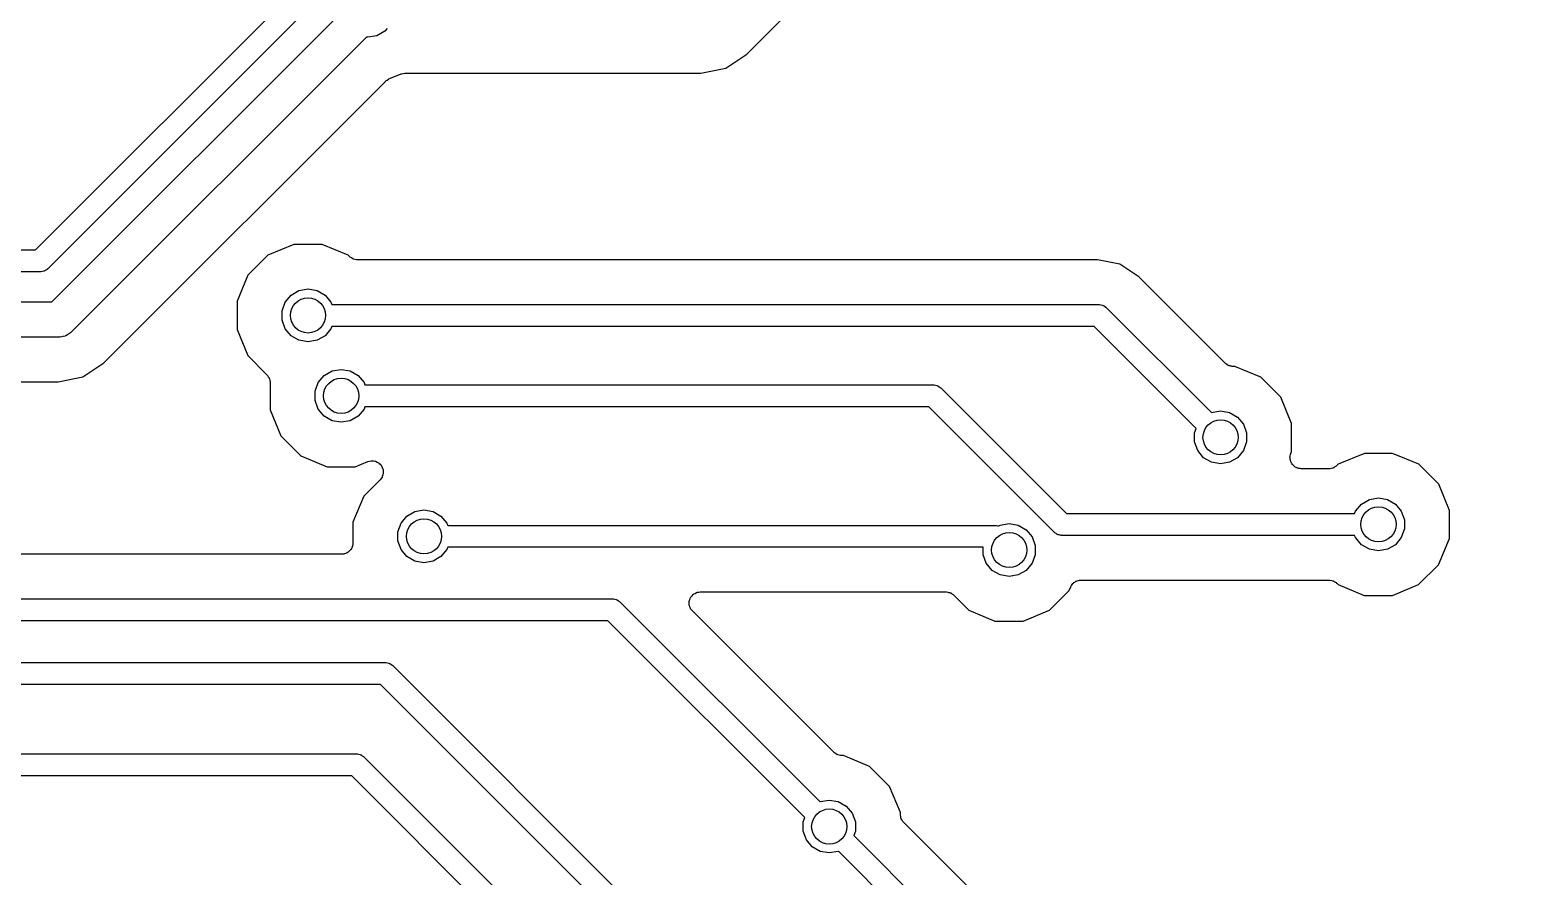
# Model space of a CAD drawing. Extents: x 116.4 to 213.4, y -134.3 to -53.5.
# Drawn here: x 181.85 to 198.77, y -80.91 to -71.28 of the extents above; entities that cross this region are included whole.
import ezdxf

# ---------------------------------------------------------------- set-up
doc = ezdxf.new("R2010")
doc.units = 0
doc.header["$MEASUREMENT"] = 0
doc.layers.add('BLACK', color=7, linetype='CONTINUOUS')

msp = doc.modelspace()

# ---------------------------------------------------------------- linework, layer by layer
at = {"layer": 'Black'}
for p, q in [((190.013, -71.5555), (193.787, -67.7816)), ((181.919, -73.7855), (185.614, -70.0908)), ((185.754, -70.3042), (182.059, -73.9989)), ((182.106, -74.3772), (185.406, -71.0774)), ((185.687, -71.3621), (182.33, -74.7186)), ((185.702, -71.3648), (185.687, -71.3621)), ((185.805, -71.3467), (185.702, -71.3648)), ((185.896, -71.2944), (185.805, -71.3467)), ((185.922, -71.2637), (185.896, -71.2944)), ((189.491, -71.7717), (189.774, -71.7155)), ((189.774, -71.7155), (190.013, -71.5555)), ((182.698, -75.069), (185.901, -71.8664)), ((185.901, -71.8664), (185.903, -71.8648)), ((185.903, -71.8648), (185.905, -71.8625)), ((185.905, -71.8625), (185.921, -71.8522)), ((185.921, -71.8522), (185.937, -71.8411)), ((185.937, -71.8411), (185.94, -71.8404)), ((185.94, -71.8404), (185.942, -71.8389)), ((185.942, -71.8389), (186.081, -71.7813)), ((186.081, -71.7813), (186.084, -71.7807)), ((186.084, -71.7807), (186.086, -71.7794)), ((186.086, -71.7794), (186.105, -71.776)), ((186.105, -71.776), (186.124, -71.7718)), ((186.124, -71.7718), (186.127, -71.7722)), ((186.127, -71.7722), (186.13, -71.7717)), ((186.13, -71.7717), (189.491, -71.7717)), ((184.861, -73.7226), (184.564, -73.8453)), ((185.183, -73.7228), (184.861, -73.7226)), ((185.479, -73.8461), (185.183, -73.7228)), ((162.494, -73.7855), (181.919, -73.7855)), ((184.564, -73.8453), (184.337, -74.0724)), ((185.494, -73.8604), (185.479, -73.8461)), ((185.498, -73.8637), (185.494, -73.8604)), ((185.502, -73.868), (185.498, -73.8637)), ((185.516, -73.8763), (185.502, -73.868)), ((185.53, -73.8858), (185.516, -73.8763)), ((185.535, -73.8872), (185.53, -73.8858)), ((185.54, -73.89), (185.535, -73.8872)), ((185.557, -73.8929), (185.54, -73.89)), ((185.572, -73.8972), (185.557, -73.8929)), ((185.578, -73.8967), (185.572, -73.8972)), ((185.584, -73.8977), (185.578, -73.8967)), ((194.005, -73.8977), (185.584, -73.8977)), ((194.259, -73.9482), (194.005, -73.8977)), ((181.971, -74.0355), (162.546, -74.0355)), ((181.976, -74.0345), (181.971, -74.0355)), ((181.982, -74.035), (181.976, -74.0345)), ((181.998, -74.0308), (181.982, -74.035)), ((182.014, -74.028), (181.998, -74.0308)), ((182.019, -74.0252), (182.014, -74.028)), ((182.024, -74.0238), (182.019, -74.0252)), ((182.037, -74.0144), (182.024, -74.0238)), ((182.051, -74.0063), (182.037, -74.0144)), ((182.055, -74.002), (182.051, -74.0063)), ((182.059, -73.9989), (182.055, -74.002)), ((184.337, -74.0724), (184.213, -74.3693)), ((194.474, -74.0919), (194.259, -73.9482)), ((195.456, -75.0736), (194.474, -74.0919)), ((184.828, -74.3), (184.918, -74.2477)), ((184.918, -74.2477), (185.021, -74.2296)), ((185.021, -74.2296), (185.124, -74.2477)), ((185.124, -74.2477), (185.215, -74.3)), ((170.755, -74.3772), (182.106, -74.3772)), ((184.213, -74.3693), (184.213, -74.6907)), ((184.725, -74.4784), (184.76, -74.3801)), ((184.76, -74.3801), (184.828, -74.3)), ((185.215, -74.3), (185.282, -74.3801)), ((185.282, -74.3801), (185.291, -74.4057)), ((185.291, -74.4057), (194.017, -74.4057)), ((194.017, -74.4057), (194.023, -74.4067)), ((194.023, -74.4067), (194.028, -74.4062)), ((194.028, -74.4062), (194.044, -74.4104)), ((194.044, -74.4104), (194.06, -74.4132)), ((194.06, -74.4132), (194.065, -74.416)), ((194.065, -74.416), (194.07, -74.4174)), ((194.07, -74.4174), (194.084, -74.4268)), ((194.084, -74.4268), (194.098, -74.4349)), ((184.725, -74.583), (184.725, -74.4784)), ((184.76, -74.6813), (184.725, -74.583)), ((194.098, -74.4349), (194.101, -74.4392)), ((194.101, -74.4392), (194.106, -74.4423)), ((194.106, -74.4423), (195.3, -75.6369)), ((182.257, -74.7651), (182.231, -74.7697)), ((182.265, -74.7607), (182.257, -74.7651)), ((182.273, -74.7585), (182.265, -74.7607)), ((182.295, -74.7435), (182.273, -74.7585)), ((182.317, -74.7304), (182.295, -74.7435)), ((182.323, -74.7237), (182.317, -74.7304)), ((182.33, -74.7186), (182.323, -74.7237)), ((184.213, -74.6907), (184.336, -74.9878)), ((184.828, -74.7614), (184.76, -74.6813)), ((184.918, -74.8137), (184.828, -74.7614)), ((185.215, -74.7614), (185.124, -74.8137)), ((185.282, -74.6813), (185.215, -74.7614)), ((185.291, -74.6557), (185.282, -74.6813)), ((193.966, -74.6557), (185.291, -74.6557)), ((195.127, -75.8169), (193.966, -74.6557)), ((182.189, -74.7772), (170.755, -74.7772)), ((182.197, -74.7757), (182.189, -74.7772)), ((182.206, -74.7764), (182.197, -74.7757)), ((182.231, -74.7697), (182.206, -74.7764)), ((185.021, -74.8318), (184.918, -74.8137)), ((185.124, -74.8137), (185.021, -74.8318)), ((182.459, -75.229), (182.698, -75.069)), ((184.336, -74.9878), (184.553, -75.2057)), ((195.46, -75.0768), (195.456, -75.0736)), ((195.464, -75.081), (195.46, -75.0768)), ((195.478, -75.0894), (195.464, -75.081)), ((195.492, -75.0989), (195.478, -75.0894)), ((195.497, -75.1004), (195.492, -75.0989)), ((195.502, -75.1031), (195.497, -75.1004)), ((195.518, -75.106), (195.502, -75.1031)), ((195.534, -75.1103), (195.518, -75.106)), ((182.176, -75.2852), (182.459, -75.229)), ((184.553, -75.2057), (184.557, -75.2103)), ((184.557, -75.2103), (184.561, -75.2139)), ((184.561, -75.2139), (184.569, -75.2282)), ((184.569, -75.2282), (184.579, -75.2418)), ((184.579, -75.2418), (184.58, -75.2472)), ((184.58, -75.2472), (184.583, -75.2521)), ((184.583, -75.2521), (184.586, -75.2684)), ((184.586, -75.2684), (184.59, -75.2844)), ((185.137, -75.2948), (185.205, -75.2147)), ((185.205, -75.2147), (185.295, -75.1624)), ((185.295, -75.1624), (185.398, -75.1443)), ((185.398, -75.1443), (185.501, -75.1624)), ((185.501, -75.1624), (185.592, -75.2147)), ((185.592, -75.2147), (185.659, -75.2948)), ((195.54, -75.1099), (195.534, -75.1103)), ((195.545, -75.1108), (195.54, -75.1099)), ((195.567, -75.1108), (195.545, -75.1108)), ((195.864, -75.2341), (195.567, -75.1108)), ((196.091, -75.4616), (195.864, -75.2341)), ((170.963, -75.2852), (182.176, -75.2852)), ((184.59, -75.2844), (184.589, -75.29)), ((184.589, -75.29), (184.59, -75.2955)), ((184.59, -75.2955), (184.59, -75.6054)), ((185.102, -75.3931), (185.137, -75.2948)), ((185.102, -75.4977), (185.102, -75.3931)), ((185.659, -75.2948), (185.668, -75.3204)), ((185.668, -75.3204), (192.135, -75.3204)), ((192.135, -75.3204), (192.141, -75.3214)), ((192.141, -75.3214), (192.146, -75.3209)), ((192.146, -75.3209), (192.162, -75.3251)), ((192.162, -75.3251), (192.178, -75.3279)), ((192.178, -75.3279), (192.183, -75.3307)), ((192.183, -75.3307), (192.188, -75.3321)), ((192.188, -75.3321), (192.202, -75.3415)), ((192.202, -75.3415), (192.216, -75.3496)), ((192.216, -75.3496), (192.219, -75.3539)), ((192.219, -75.3539), (192.224, -75.357)), ((192.224, -75.357), (193.651, -76.7838)), ((184.59, -75.6054), (184.713, -75.9025)), ((185.137, -75.596), (185.102, -75.4977)), ((185.205, -75.6761), (185.137, -75.596)), ((185.659, -75.596), (185.592, -75.6761)), ((185.668, -75.5704), (185.659, -75.596)), ((192.084, -75.5704), (185.668, -75.5704)), ((193.511, -76.9972), (192.084, -75.5704)), ((196.214, -75.7587), (196.091, -75.4616)), ((185.295, -75.7284), (185.205, -75.6761)), ((185.398, -75.7465), (185.295, -75.7284)), ((185.501, -75.7284), (185.398, -75.7465)), ((185.592, -75.6761), (185.501, -75.7284)), ((195.3, -75.6369), (195.302, -75.6357)), ((195.302, -75.6357), (195.405, -75.6176)), ((195.405, -75.6176), (195.508, -75.6357)), ((195.508, -75.6357), (195.599, -75.688)), ((195.599, -75.688), (195.666, -75.7681)), ((195.666, -75.7681), (195.702, -75.8664)), ((196.213, -76.0801), (196.214, -75.7587)), ((184.713, -75.9025), (184.94, -76.13)), ((195.109, -75.8664), (195.127, -75.8169)), ((195.109, -75.971), (195.109, -75.8664)), ((195.702, -75.8664), (195.702, -75.971)), ((195.145, -76.0693), (195.109, -75.971)), ((195.212, -76.1494), (195.145, -76.0693)), ((195.666, -76.0693), (195.599, -76.1494)), ((195.702, -75.971), (195.666, -76.0693)), ((196.197, -76.1267), (196.202, -76.1137)), ((196.202, -76.1137), (196.205, -76.1001)), ((196.205, -76.1001), (196.213, -76.0801)), ((197.042, -76.1007), (196.745, -76.2234)), ((197.363, -76.1009), (197.042, -76.1007)), ((197.66, -76.2242), (197.363, -76.1009)), ((184.94, -76.13), (185.237, -76.2533)), ((185.237, -76.2533), (185.558, -76.2535)), ((185.558, -76.2535), (185.702, -76.194)), ((185.702, -76.194), (185.721, -76.1899)), ((185.721, -76.1899), (185.74, -76.1849)), ((185.74, -76.1849), (185.743, -76.1851)), ((185.743, -76.1851), (185.745, -76.1845)), ((185.745, -76.1845), (185.765, -76.1871)), ((185.765, -76.1871), (185.784, -76.1888)), ((185.784, -76.1888), (185.786, -76.19)), ((185.786, -76.19), (185.789, -76.1903)), ((185.789, -76.1903), (185.806, -76.1993)), ((185.806, -76.1993), (185.824, -76.2074)), ((185.824, -76.2074), (185.826, -76.2094)), ((185.826, -76.2094), (185.828, -76.2107)), ((185.828, -76.2107), (185.841, -76.225)), ((185.841, -76.225), (185.855, -76.2387)), ((185.855, -76.2387), (185.856, -76.2412)), ((185.856, -76.2412), (185.858, -76.2433)), ((185.858, -76.2433), (185.865, -76.2611)), ((185.865, -76.2611), (185.874, -76.2786)), ((185.874, -76.2786), (185.874, -76.2814)), ((185.874, -76.2814), (185.875, -76.284)), ((185.875, -76.284), (185.876, -76.3033)), ((195.302, -76.2017), (195.212, -76.1494)), ((195.405, -76.2198), (195.302, -76.2017)), ((195.508, -76.2017), (195.405, -76.2198)), ((195.599, -76.1494), (195.508, -76.2017)), ((196.195, -76.1431), (196.197, -76.1351)), ((196.197, -76.1569), (196.195, -76.1431)), ((196.197, -76.1351), (196.197, -76.1267)), ((196.197, -76.1709), (196.197, -76.1569)), ((196.2, -76.1787), (196.197, -76.1709)), ((196.201, -76.1869), (196.2, -76.1787)), ((196.208, -76.1992), (196.201, -76.1869)), ((196.212, -76.2123), (196.208, -76.1992)), ((196.218, -76.2187), (196.212, -76.2123)), ((196.221, -76.226), (196.218, -76.2187)), ((196.232, -76.2354), (196.221, -76.226)), ((196.241, -76.2461), (196.232, -76.2354)), ((196.248, -76.2502), (196.241, -76.2461)), ((196.254, -76.2559), (196.248, -76.2502)), ((196.267, -76.2612), (196.254, -76.2559)), ((196.279, -76.2681), (196.267, -76.2612)), ((196.287, -76.2696), (196.279, -76.2681)), ((196.295, -76.2728), (196.287, -76.2696)), ((196.309, -76.2734), (196.295, -76.2728)), ((196.322, -76.2758), (196.309, -76.2734)), ((196.639, -76.2758), (196.322, -76.2758)), ((196.645, -76.2748), (196.639, -76.2758)), ((196.65, -76.2753), (196.645, -76.2748)), ((196.667, -76.271), (196.65, -76.2753)), ((196.683, -76.2681), (196.667, -76.271)), ((196.688, -76.2654), (196.683, -76.2681)), ((196.693, -76.2639), (196.688, -76.2654)), ((196.707, -76.2544), (196.693, -76.2639)), ((196.721, -76.2461), (196.707, -76.2544)), ((196.725, -76.2418), (196.721, -76.2461)), ((196.729, -76.2387), (196.725, -76.2418)), ((196.745, -76.2234), (196.729, -76.2387)), ((197.887, -76.4517), (197.66, -76.2242)), ((185.841, -76.4013), (185.655, -76.5862)), ((185.852, -76.3855), (185.841, -76.4013)), ((185.863, -76.3702), (185.852, -76.3855)), ((185.864, -76.3675), (185.863, -76.3702)), ((185.866, -76.3652), (185.864, -76.3675)), ((185.871, -76.3465), (185.866, -76.3652)), ((185.877, -76.3281), (185.871, -76.3465)), ((185.876, -76.3033), (185.877, -76.3226)), ((185.877, -76.3226), (185.877, -76.3253)), ((185.877, -76.3253), (185.877, -76.3281)), ((198.01, -76.7488), (197.887, -76.4517)), ((185.655, -76.5862), (185.532, -76.8831)), ((197.008, -76.6781), (197.099, -76.6258)), ((197.099, -76.6258), (197.202, -76.6077)), ((197.202, -76.6077), (197.305, -76.6258)), ((197.305, -76.6258), (197.395, -76.6781)), ((186.146, -76.8138), (186.237, -76.7615)), ((186.237, -76.7615), (186.34, -76.7434)), ((186.34, -76.7434), (186.443, -76.7615)), ((186.443, -76.7615), (186.533, -76.8138)), ((193.651, -76.7838), (196.931, -76.7838)), ((196.931, -76.7838), (196.941, -76.7582)), ((196.941, -76.7582), (197.008, -76.6781)), ((197.395, -76.6781), (197.462, -76.7582)), ((197.462, -76.7582), (197.498, -76.8565)), ((198.009, -77.0702), (198.01, -76.7488)), ((185.532, -76.8831), (185.532, -77.1211)), ((186.043, -76.9922), (186.079, -76.8939)), ((186.079, -76.8939), (186.146, -76.8138)), ((186.533, -76.8138), (186.601, -76.8939)), ((186.601, -76.8939), (186.61, -76.9195)), ((186.61, -76.9195), (192.843, -76.9195)), ((192.843, -76.9195), (192.848, -76.9205)), ((192.848, -76.9205), (192.854, -76.92)), ((192.854, -76.92), (192.87, -76.9242)), ((192.87, -76.9242), (192.882, -76.9264)), ((192.882, -76.9264), (192.897, -76.9181)), ((192.897, -76.9181), (193, -76.9)), ((193, -76.9), (193.103, -76.9181)), ((193.103, -76.9181), (193.193, -76.9704)), ((197.498, -76.9611), (197.462, -77.0594)), ((197.498, -76.8565), (197.498, -76.9611)), ((185.532, -77.1211), (185.53, -77.132)), ((185.53, -77.132), (185.53, -77.1431)), ((186.043, -77.0968), (186.043, -76.9922)), ((186.079, -77.1951), (186.043, -77.0968)), ((193.193, -76.9704), (193.26, -77.0505)), ((193.26, -77.0505), (193.296, -77.1488)), ((193.515, -77.0003), (193.511, -76.9972)), ((193.519, -77.0046), (193.515, -77.0003)), ((193.533, -77.0127), (193.519, -77.0046)), ((193.546, -77.0221), (193.533, -77.0127)), ((193.551, -77.0235), (193.546, -77.0221)), ((193.556, -77.0263), (193.551, -77.0235)), ((193.572, -77.0291), (193.556, -77.0263)), ((193.588, -77.0333), (193.572, -77.0291)), ((193.593, -77.0328), (193.588, -77.0333)), ((193.599, -77.0338), (193.593, -77.0328)), ((196.931, -77.0338), (193.599, -77.0338)), ((196.941, -77.0594), (196.931, -77.0338)), ((197.008, -77.1395), (196.941, -77.0594)), ((197.462, -77.0594), (197.395, -77.1395)), ((197.886, -77.3671), (198.009, -77.0702)), ((185.405, -77.248), (169.173, -77.248)), ((185.416, -77.2461), (185.405, -77.248)), ((185.427, -77.2461), (185.416, -77.2461)), ((185.437, -77.2423), (185.427, -77.2461)), ((185.448, -77.2403), (185.437, -77.2423)), ((185.458, -77.2348), (185.448, -77.2403)), ((185.468, -77.231), (185.458, -77.2348)), ((185.477, -77.2239), (185.468, -77.231)), ((185.486, -77.2183), (185.477, -77.2239)), ((185.494, -77.2098), (185.486, -77.2183)), ((185.502, -77.2027), (185.494, -77.2098)), ((185.508, -77.1931), (185.502, -77.2027)), ((185.515, -77.1845), (185.508, -77.1931)), ((185.519, -77.1741), (185.515, -77.1845)), ((185.524, -77.1645), (185.519, -77.1741)), ((185.526, -77.1535), (185.524, -77.1645)), ((185.53, -77.1431), (185.526, -77.1535)), ((186.146, -77.2752), (186.079, -77.1951)), ((186.237, -77.3275), (186.146, -77.2752)), ((186.533, -77.2752), (186.443, -77.3275)), ((186.601, -77.1951), (186.533, -77.2752)), ((186.61, -77.1695), (186.601, -77.1951)), ((192.703, -77.1695), (186.61, -77.1695)), ((192.703, -77.2534), (192.703, -77.1695)), ((192.739, -77.3517), (192.703, -77.2534)), ((193.296, -77.2534), (193.26, -77.3517)), ((193.296, -77.1488), (193.296, -77.2534)), ((197.099, -77.1918), (197.008, -77.1395)), ((197.202, -77.2099), (197.099, -77.1918)), ((197.305, -77.1918), (197.202, -77.2099)), ((197.395, -77.1395), (197.305, -77.1918)), ((186.34, -77.3456), (186.237, -77.3275)), ((186.443, -77.3275), (186.34, -77.3456)), ((192.806, -77.4318), (192.739, -77.3517)), ((192.897, -77.4841), (192.806, -77.4318)), ((193.193, -77.4318), (193.103, -77.4841)), ((193.26, -77.3517), (193.193, -77.4318)), ((197.659, -77.5942), (197.886, -77.3671)), ((193, -77.5022), (192.897, -77.4841)), ((193.103, -77.4841), (193, -77.5022)), ((193.684, -77.6594), (193.701, -77.6201)), ((193.701, -77.6201), (193.705, -77.6131)), ((193.705, -77.6131), (193.708, -77.6053)), ((193.708, -77.6053), (193.717, -77.5946)), ((193.717, -77.5946), (193.724, -77.5829)), ((193.724, -77.5829), (193.731, -77.5779)), ((193.731, -77.5779), (193.736, -77.5715)), ((193.736, -77.5715), (193.748, -77.5646)), ((193.748, -77.5646), (193.759, -77.5561)), ((193.759, -77.5561), (193.767, -77.5536)), ((193.767, -77.5536), (193.774, -77.5495)), ((193.774, -77.5495), (193.788, -77.547)), ((193.788, -77.547), (193.801, -77.5429)), ((193.801, -77.5429), (193.81, -77.5432)), ((193.81, -77.5432), (193.818, -77.5418)), ((193.818, -77.5418), (196.639, -77.5418)), ((196.639, -77.5418), (196.645, -77.5428)), ((196.645, -77.5428), (196.65, -77.5423)), ((196.65, -77.5423), (196.666, -77.5466)), ((196.666, -77.5466), (196.683, -77.5495)), ((196.683, -77.5495), (196.687, -77.5523)), ((196.687, -77.5523), (196.693, -77.5537)), ((196.693, -77.5537), (196.706, -77.5632)), ((196.706, -77.5632), (196.721, -77.5715)), ((196.721, -77.5715), (196.724, -77.5758)), ((196.724, -77.5758), (196.729, -77.5791)), ((196.729, -77.5791), (196.743, -77.5934)), ((196.743, -77.5934), (197.04, -77.7167)), ((197.362, -77.7169), (197.659, -77.5942)), ((140.085, -77.756), (188.486, -77.756)), ((188.486, -77.756), (188.492, -77.757)), ((188.492, -77.757), (188.497, -77.7565)), ((188.497, -77.7565), (188.513, -77.7607)), ((188.513, -77.7607), (188.529, -77.7635)), ((188.529, -77.7635), (188.534, -77.7663)), ((188.534, -77.7663), (188.539, -77.7677)), ((188.539, -77.7677), (188.552, -77.7771)), ((188.552, -77.7771), (188.566, -77.7852)), ((188.566, -77.7852), (188.57, -77.7895)), ((188.57, -77.7895), (188.574, -77.7926)), ((188.574, -77.7926), (190.847, -80.0655)), ((189.358, -77.8156), (189.359, -77.799)), ((189.359, -77.7824), (189.361, -77.7772)), ((189.359, -77.799), (189.359, -77.7824)), ((189.361, -77.7772), (189.362, -77.7716)), ((189.362, -77.7716), (189.369, -77.7566)), ((189.369, -77.7566), (189.374, -77.741)), ((189.374, -77.741), (189.378, -77.7367)), ((189.378, -77.7367), (189.38, -77.7317)), ((189.38, -77.7317), (189.392, -77.7199)), ((189.392, -77.7199), (189.403, -77.7072)), ((189.403, -77.7072), (189.408, -77.7044)), ((189.408, -77.7044), (189.412, -77.7005)), ((189.412, -77.7005), (189.427, -77.6935)), ((189.427, -77.6935), (189.441, -77.6852)), ((189.441, -77.6852), (189.446, -77.6842)), ((189.446, -77.6842), (189.452, -77.6818)), ((189.452, -77.6818), (189.468, -77.6804)), ((189.468, -77.6804), (189.484, -77.6775)), ((189.484, -77.6775), (192.281, -77.6775)), ((192.281, -77.6775), (192.286, -77.6785)), ((192.286, -77.6785), (192.292, -77.678)), ((192.292, -77.678), (192.308, -77.6823)), ((192.308, -77.6823), (192.324, -77.6852)), ((192.324, -77.6852), (192.329, -77.688)), ((192.329, -77.688), (192.335, -77.6894)), ((192.335, -77.6894), (192.348, -77.6989)), ((192.348, -77.6989), (192.362, -77.7072)), ((192.362, -77.7072), (192.366, -77.7115)), ((192.366, -77.7115), (192.371, -77.7148)), ((192.371, -77.7148), (192.541, -77.8857)), ((193.457, -77.8865), (193.684, -77.6594)), ((197.04, -77.7167), (197.362, -77.7169)), ((189.359, -77.821), (189.358, -77.8156)), ((189.359, -77.8266), (189.359, -77.821)), ((189.365, -77.8421), (189.359, -77.8266)), ((189.369, -77.8582), (189.365, -77.8421)), ((189.373, -77.8627), (189.369, -77.8582)), ((189.374, -77.868), (189.373, -77.8627)), ((189.385, -77.8807), (189.374, -77.868)), ((189.395, -77.8943), (189.385, -77.8807)), ((191.003, -79.5022), (189.395, -77.8943)), ((192.541, -77.8857), (192.838, -78.009)), ((193.16, -78.0092), (193.457, -77.8865)), ((188.434, -78.006), (139.936, -78.006)), ((190.674, -80.2455), (188.434, -78.006)), ((192.838, -78.009), (193.16, -78.0092)), ((139.41, -78.4799), (185.899, -78.4799)), ((185.899, -78.4799), (185.904, -78.4809)), ((185.904, -78.4809), (185.91, -78.4804)), ((185.91, -78.4804), (185.926, -78.4846)), ((185.926, -78.4846), (185.942, -78.4874)), ((185.942, -78.4874), (185.946, -78.4902)), ((185.946, -78.4902), (185.952, -78.4916)), ((185.952, -78.4916), (185.965, -78.501)), ((185.965, -78.501), (185.979, -78.5091)), ((185.979, -78.5091), (185.983, -78.5134)), ((185.983, -78.5134), (185.987, -78.5165)), ((185.987, -78.5165), (196.771, -89.2998)), ((185.847, -78.7299), (139.41, -78.7299)), ((196.595, -89.4774), (185.847, -78.7299)), ((191.007, -79.5054), (191.003, -79.5022)), ((139.453, -79.5206), (185.571, -79.5206)), ((185.571, -79.5206), (185.577, -79.5216)), ((185.577, -79.5216), (185.582, -79.5211)), ((185.582, -79.5211), (185.598, -79.5253)), ((185.598, -79.5253), (185.614, -79.5281)), ((185.614, -79.5281), (185.619, -79.5309)), ((185.619, -79.5309), (185.624, -79.5323)), ((185.624, -79.5323), (185.637, -79.5417)), ((185.637, -79.5417), (185.652, -79.5498)), ((185.652, -79.5498), (185.655, -79.5541)), ((185.655, -79.5541), (185.66, -79.5572)), ((185.66, -79.5572), (194.758, -88.656)), ((191.011, -79.5096), (191.007, -79.5054)), ((191.025, -79.518), (191.011, -79.5096)), ((191.039, -79.5275), (191.025, -79.518)), ((191.044, -79.529), (191.039, -79.5275)), ((191.049, -79.5317), (191.044, -79.529)), ((191.065, -79.5346), (191.049, -79.5317)), ((191.081, -79.5389), (191.065, -79.5346)), ((191.087, -79.5385), (191.081, -79.5389)), ((191.092, -79.5394), (191.087, -79.5385)), ((191.114, -79.5394), (191.092, -79.5394)), ((191.411, -79.6627), (191.114, -79.5394)), ((191.638, -79.8902), (191.411, -79.6627)), ((185.519, -79.7706), (139.453, -79.7706)), ((194.545, -88.7962), (185.519, -79.7706)), ((191.761, -80.1873), (191.638, -79.8902)), ((190.847, -80.0655), (190.849, -80.0643)), ((190.849, -80.0643), (190.952, -80.0462)), ((190.952, -80.0462), (191.055, -80.0643)), ((191.055, -80.0643), (191.146, -80.1166)), ((191.146, -80.1166), (191.213, -80.1967)), ((190.656, -80.295), (190.674, -80.2455)), ((190.656, -80.3996), (190.656, -80.295)), ((191.213, -80.1967), (191.249, -80.295)), ((191.249, -80.295), (191.249, -80.3996)), ((191.761, -80.2075), (191.761, -80.1873)), ((191.761, -80.2131), (191.761, -80.2075)), ((191.761, -80.2187), (191.761, -80.2131)), ((191.765, -80.2347), (191.761, -80.2187)), ((191.768, -80.251), (191.765, -80.2347)), ((191.771, -80.2558), (191.768, -80.251)), ((191.772, -80.2613), (191.771, -80.2558)), ((191.782, -80.2748), (191.772, -80.2613)), ((191.79, -80.2892), (191.782, -80.2748)), ((191.794, -80.2928), (191.79, -80.2892)), ((191.798, -80.2974), (191.794, -80.2928)), ((198.77, -87.2698), (191.798, -80.2974)), ((190.692, -80.4979), (190.656, -80.3996)), ((190.759, -80.578), (190.692, -80.4979)), ((191.249, -80.3996), (191.231, -80.4491)), ((191.231, -80.4491), (198.42, -87.6378)), ((190.849, -80.6303), (190.759, -80.578)), ((190.952, -80.6484), (190.849, -80.6303)), ((191.055, -80.6303), (190.952, -80.6484)), ((191.057, -80.6291), (191.055, -80.6303)), ((198.206, -87.778), (191.057, -80.6291))]:
    msp.add_line(p, q, dxfattribs=at)
for centre in [(185.021, -74.5307), (185.398, -75.4454), (195.405, -75.9187), (197.202, -76.9088), (186.34, -77.0445), (193, -77.2011), (190.952, -80.3473)]:
    msp.add_circle(centre, 0.2, dxfattribs=at)

doc.saveas('drawing.dxf')
